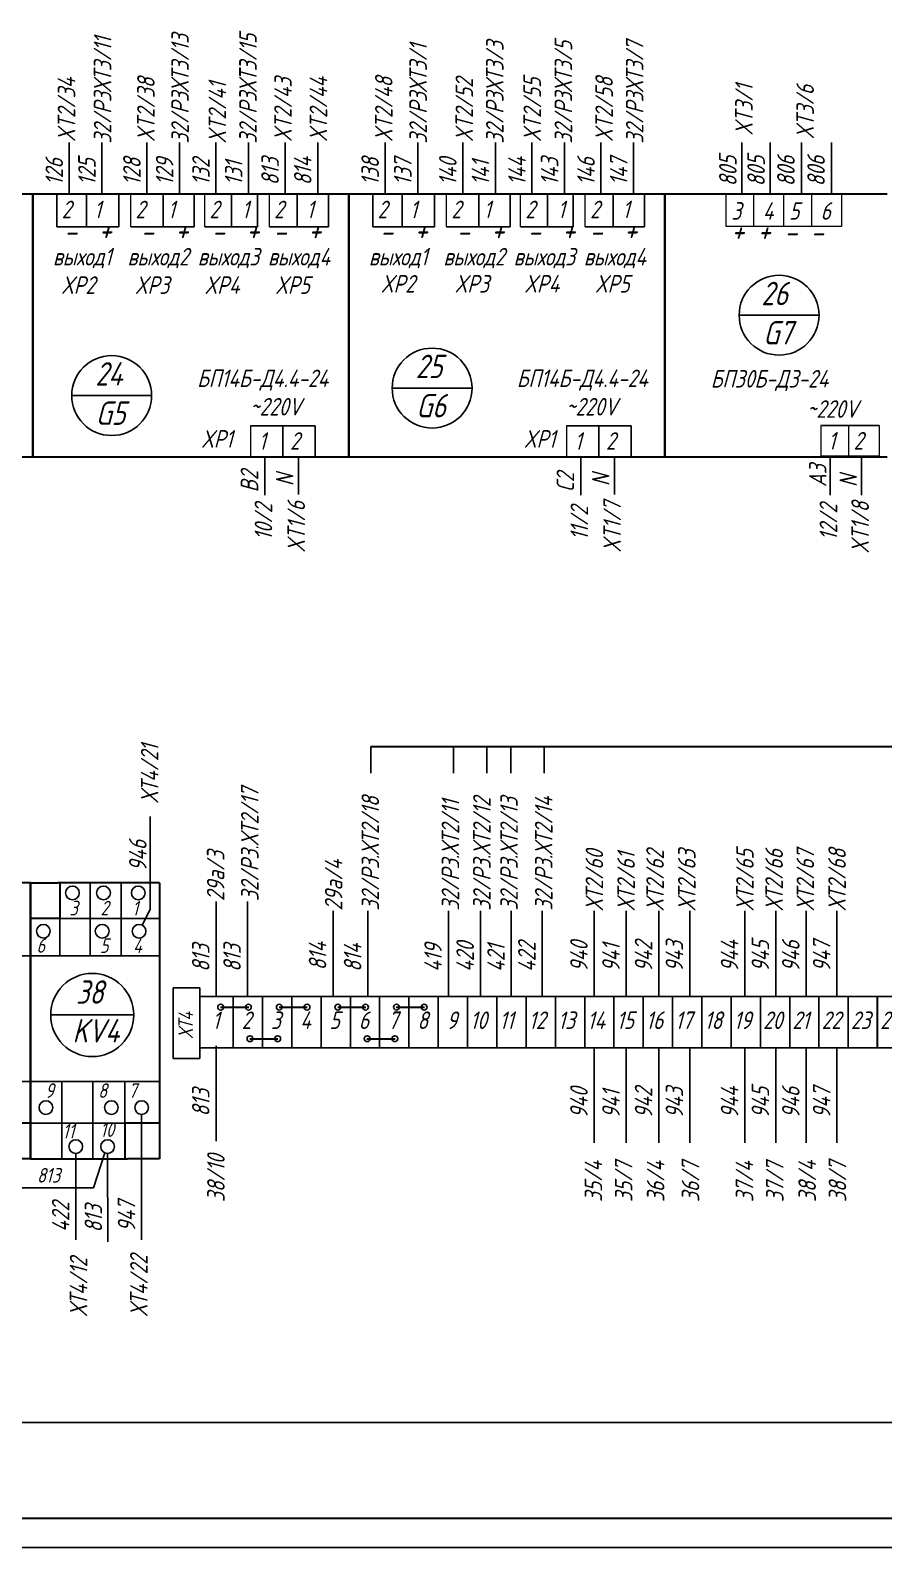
# Model space of a CAD drawing. Header units: millimetres. Extents: x 1012 to 5632, y 4 to 1530.
# Drawn here: x 2623.1 to 2768.9, y 4.5 to 263.7 of the extents above; entities that cross this region are included whole.
import ezdxf

# ---------------------------------------------------------------- set-up
doc = ezdxf.new("R2010")
doc.units = ezdxf.units.MM
doc.layers.add('АСУТП', color=7, linetype='Continuous')
doc.styles.add('GOST тип А', font='GOST_A.TTF', dxfattribs={"oblique": 15})
doc.styles.get("Standard").update_dxf_attribs({"font": 'GOST_A.TTF', "width": 0.8, "oblique": 15, "height": 3})

msp = doc.modelspace()

# ---------------------------------------------------------------- linework, layer by layer
at = {"color": 7}
for p, q in [((2629.7291, 235.9136), (2629.7291, 244.4879)), ((2635.3153, 235.9136), (2635.3153, 244.4879)), ((2643.0038, 235.9136), (2643.0038, 244.4879)), ((2648.5899, 235.9136), (2648.5899, 244.4879)), ((2654.8137, 235.9136), (2654.8137, 244.4879)), ((2660.3998, 235.9136), (2660.3998, 244.4879)), ((2666.6235, 235.9136), (2666.6235, 244.4879)), ((2672.2097, 235.9136), (2672.2097, 244.4879)), ((2683.7291, 235.9136), (2683.7291, 244.4879)), ((2689.3153, 235.9136), (2689.3153, 244.4879)), ((2697.0038, 235.9136), (2697.0038, 244.4879)), ((2702.5899, 235.9136), (2702.5899, 244.4879)), ((2708.8137, 235.9136), (2708.8137, 244.4879)), ((2714.3998, 235.9136), (2714.3998, 244.4879)), ((2720.6235, 235.9136), (2720.6235, 244.4879)), ((2726.2097, 235.9136), (2726.2097, 244.4879)), ((2744.7112, 235.9136), (2744.7112, 244.4879)), ((2749.5336, 235.9136), (2749.5336, 244.4879)), ((2754.9017, 235.9136), (2754.9017, 244.4879)), ((2760.0566, 235.9136), (2760.0566, 244.4879)), ((2623.5293, 235.7111), (2569.5293, 235.7111)), ((2677.5293, 235.7111), (2623.5293, 235.7111)), ((2623.5293, 223.3218), (2623.5293, 235.7111)), ((2632.6691, 235.7111), (2632.6691, 230.092)), ((2638.1946, 235.7111), (2638.1946, 230.092)), ((2645.769, 235.7111), (2645.769, 230.092)), ((2651.1049, 235.7111), (2651.1049, 230.092)), ((2657.4638, 235.7111), (2657.4638, 230.092)), ((2661.8901, 235.7111), (2661.8901, 230.092)), ((2668.7145, 235.7111), (2668.7145, 230.092)), ((2674.0503, 235.7111), (2674.0503, 230.092)), ((2731.5293, 235.7111), (2677.5293, 235.7111)), ((2686.6691, 235.7111), (2686.6691, 230.092)), ((2692.1946, 235.7111), (2692.1946, 230.092)), ((2699.769, 235.7111), (2699.769, 230.092)), ((2705.1049, 235.7111), (2705.1049, 230.092)), ((2711.4638, 235.7111), (2711.4638, 230.092)), ((2715.8901, 235.7111), (2715.8901, 230.092)), ((2722.7145, 235.7111), (2722.7145, 230.092)), ((2728.0503, 235.7111), (2728.0503, 230.092)), ((2741.961, 235.7111), (2761.7204, 235.7111)), ((2741.961, 235.7111), (2761.7204, 235.7111)), ((2741.961, 235.7111), (2761.7204, 235.7111)), ((2741.961, 235.7111), (2761.7204, 235.7111)), ((2632.6691, 230.092), (2627.6283, 230.092)), ((2638.1946, 230.092), (2632.6691, 230.092)), ((2645.769, 230.092), (2640.2435, 230.092)), ((2651.1049, 230.092), (2645.769, 230.092)), ((2658.4142, 230.092), (2652.8886, 230.092)), ((2661.8901, 230.092), (2658.4142, 230.092)), ((2668.7145, 230.092), (2663.939, 230.092)), ((2674.0503, 230.092), (2668.7145, 230.092)), ((2686.6691, 230.092), (2681.6283, 230.092)), ((2692.1946, 230.092), (2686.6691, 230.092)), ((2699.769, 230.092), (2694.2435, 230.092)), ((2705.1049, 230.092), (2699.769, 230.092)), ((2712.4142, 230.092), (2706.8886, 230.092)), ((2715.8901, 230.092), (2712.4142, 230.092)), ((2722.7145, 230.092), (2717.939, 230.092)), ((2728.0503, 230.092), (2722.7145, 230.092)), ((2666.2506, 196.091), (2660.7251, 196.091)), ((2671.7761, 196.091), (2666.2506, 196.091)), ((2666.2506, 190.8551), (2666.2506, 196.091)), ((2671.7761, 196.091), (2671.7761, 190.8551)), ((2671.7761, 190.8551), (2671.7761, 196.091)), ((2720.2506, 196.091), (2714.7251, 196.091)), ((2725.7761, 196.091), (2720.2506, 196.091)), ((2720.2506, 190.8551), (2720.2506, 196.091)), ((2725.7761, 196.091), (2725.7761, 190.8551)), ((2725.7761, 190.8551), (2725.7761, 196.091)), ((2758.2172, 196.1312), (2768.1653, 196.1312)), ((2760.5392, 196.1312), (2768.1653, 196.1312)), ((2760.5392, 196.1312), (2768.1653, 196.1312)), ((2760.5392, 196.1312), (2768.1653, 196.1312)), ((2663.1785, 184.2371), (2663.1785, 190.7686)), ((2668.9337, 184.3976), (2668.9337, 190.929)), ((2717.1785, 184.2371), (2717.1785, 190.7686)), ((2722.9337, 184.3976), (2722.9337, 190.929)), ((2731.5293, 190.7347), (2769.5573, 190.7347)), ((2759.7805, 184.2371), (2759.7805, 190.7686)), ((2765.1771, 184.2371), (2765.1771, 190.7686)), ((2681.2899, 136.7898), (2681.2899, 141.3501)), ((2695.4051, 136.7898), (2695.4051, 141.3501)), ((2701.0903, 136.7898), (2701.0903, 141.3501)), ((2705.2073, 136.7898), (2705.2073, 141.3501)), ((2710.8925, 136.7898), (2710.8925, 141.3501)), ((2643.5616, 113.4648), (2643.5616, 129.3603)), ((2628.1061, 118.0294), (2628.1061, 105.5443)), ((2633.2861, 118.0294), (2633.2861, 105.5443)), ((2638.5911, 118.0294), (2638.5911, 105.5443)), ((2654.8378, 98.6275), (2654.8378, 114.8767)), ((2660.1905, 98.6275), (2660.1905, 114.8767)), ((2628.1061, 111.9605), (2623.0886, 111.9605)), ((2628.1061, 111.9605), (2645.1831, 111.9605)), ((2642.2045, 110.8147), (2643.5616, 113.4648)), ((2674.8384, 98.6275), (2674.8384, 113.2543)), ((2680.7942, 98.6275), (2680.7942, 113.2543)), ((2694.5476, 98.6275), (2694.5476, 113.2543)), ((2700.03, 98.6275), (2700.03, 113.2543)), ((2705.3016, 98.6275), (2705.3016, 113.2543)), ((2710.5732, 98.6275), (2710.5732, 113.2543)), ((2719.4768, 98.6275), (2719.4768, 113.2543)), ((2724.9592, 98.6275), (2724.9592, 113.2543)), ((2730.5229, 98.6275), (2730.5229, 113.2543)), ((2735.7944, 98.6275), (2735.7944, 113.2543)), ((2745.2234, 98.6275), (2745.2234, 113.2543)), ((2750.4949, 98.6275), (2750.4949, 113.2543)), ((2755.6926, 98.6275), (2755.6926, 113.2543)), ((2760.9641, 98.6275), (2760.9641, 113.2543)), ((2600.9861, 105.5443), (2623.0886, 105.5443)), ((2623.0886, 105.5443), (2645.1911, 105.5443)), ((2647.5279, 100.1167), (2647.5279, 88.0213)), ((2652.0437, 100.1167), (2647.5279, 100.1167)), ((2652.0437, 88.0213), (2652.0437, 100.1167)), ((2652.0437, 98.6275), (2652.0437, 89.8775)), ((2652.0438, 98.6275), (2652.0438, 89.8775)), ((2652.0438, 98.6275), (2862.9599, 98.6275)), ((2657.7602, 98.6275), (2657.7602, 89.8775)), ((2662.7669, 98.6275), (2662.7669, 89.8775)), ((2667.7735, 98.6275), (2667.7735, 89.8775)), ((2672.7802, 98.6275), (2672.7802, 89.8775)), ((2677.7868, 98.6275), (2677.7868, 89.8775)), ((2682.7934, 98.6275), (2682.7934, 89.8775)), ((2687.8001, 98.6275), (2687.8001, 89.8775)), ((2692.8067, 98.6275), (2692.8067, 89.8775)), ((2697.8134, 98.6275), (2697.8134, 89.8775)), ((2702.82, 98.6275), (2702.82, 89.8775)), ((2707.8267, 98.6275), (2707.8267, 89.8775)), ((2712.8333, 98.6275), (2712.8333, 89.8775)), ((2717.8399, 98.6275), (2717.8399, 89.8775)), ((2722.8466, 98.6275), (2722.8466, 89.8775)), ((2727.8532, 98.6275), (2727.8532, 89.8775)), ((2732.8599, 98.6275), (2732.8599, 89.8775)), ((2737.8665, 98.6275), (2737.8665, 89.8775)), ((2742.8731, 98.6275), (2742.8731, 89.8775)), ((2747.8798, 98.6275), (2747.8798, 89.8775)), ((2752.8864, 98.6275), (2752.8864, 89.8775)), ((2757.8931, 98.6275), (2757.8931, 89.8775)), ((2762.8997, 98.6275), (2762.8997, 89.8775)), ((2767.8337, 98.6275), (2767.8337, 89.8775)), ((2767.9063, 98.6275), (2767.9063, 89.8775)), ((2862.9599, 89.8775), (2652.0438, 89.8775)), ((2654.8378, 73.9259), (2654.8378, 90.1752)), ((2719.4768, 73.6248), (2719.4768, 89.874)), ((2724.9592, 73.6248), (2724.9592, 89.874)), ((2730.5229, 73.6248), (2730.5229, 89.874)), ((2735.7944, 73.6248), (2735.7944, 89.874)), ((2745.2234, 73.6248), (2745.2234, 89.874)), ((2750.4949, 73.6248), (2750.4949, 89.874)), ((2755.6926, 73.6248), (2755.6926, 89.874)), ((2760.9642, 73.6248), (2760.9642, 89.874)), ((2647.5279, 88.0213), (2652.0437, 88.0213)), ((2600.9861, 84.1282), (2623.0886, 84.1282)), ((2623.0886, 84.1282), (2645.1911, 84.1282)), ((2628.4781, 70.8932), (2628.4781, 84.1282)), ((2633.7831, 70.8932), (2633.7831, 84.1282)), ((2639.2131, 84.1282), (2639.2131, 70.8932)), ((2642.1132, 78.4793), (2642.1132, 57.0427)), ((2639.7131, 76.9621), (2623.0886, 76.9621)), ((2639.7131, 76.9621), (2639.2131, 76.9621)), ((2630.8459, 71.82), (2630.8459, 57.0427)), ((2633.8741, 65.9464), (2635.8028, 71.9163)), ((2636.2866, 71.8132), (2636.3321, 56.7252)), ((2616.7191, 65.9464), (2633.8741, 65.9464)), ((2371.0535, 4.4803), (3212.0535, 4.4803))]:
    msp.add_line(p, q, dxfattribs=at)
at = {"color": 7, "lineweight": 30}
for p, q in [((2569.5293, 235.7111), (2623.5293, 235.7111)), ((2623.5293, 190.7347), (2623.5293, 235.7111)), ((2623.5293, 190.7347), (2623.5293, 235.7111)), ((2623.5293, 235.7111), (2677.5293, 235.7111)), ((2623.5293, 235.7111), (2623.5293, 190.7347)), ((2623.5293, 190.7347), (2623.5293, 235.7111)), ((2623.5293, 190.7347), (2623.5293, 235.7111)), ((2623.5293, 235.7111), (2623.5293, 190.7347)), ((2677.5293, 190.7347), (2677.5293, 235.7111)), ((2677.5293, 190.7347), (2677.5293, 235.7111)), ((2677.5293, 235.7111), (2731.5293, 235.7111)), ((2677.5293, 235.7111), (2677.5293, 190.7347)), ((2731.5293, 235.7111), (2731.5293, 190.7347)), ((2731.5293, 235.7111), (2769.5573, 235.7111)), ((2731.5293, 190.7347), (2731.5293, 235.7111)), ((2623.5293, 190.7347), (2569.5293, 190.7347)), ((2677.5293, 190.7347), (2623.5293, 190.7347)), ((2731.5293, 190.7347), (2677.5293, 190.7347)), ((2769.5573, 190.7347), (2731.5293, 190.7347)), ((2681.2899, 141.3501), (2863.4924, 141.3501)), ((2623.0886, 118.0294), (2605.6661, 118.0294)), ((2623.0886, 118.0294), (2623.0886, 70.8932)), ((2623.0886, 118.0294), (2627.7686, 118.0294)), ((2623.0886, 70.8932), (2623.0886, 118.0294)), ((2627.7686, 118.0294), (2627.7686, 118.0294)), ((2645.1911, 118.0294), (2627.7686, 118.0294)), ((2628.1061, 118.0294), (2628.1061, 111.9605)), ((2645.1911, 118.0294), (2645.1911, 70.8932)), ((2628.1061, 111.9605), (2623.0886, 111.9605)), ((2655.594, 96.7966, 124.479), (2660.4109, 96.7966, 124.479)), ((2665.6073, 96.7966, 124.479), (2670.4242, 96.7966, 124.479)), ((2675.6206, 96.7966, 124.479), (2680.4375, 96.7966, 124.479)), ((2685.6339, 96.7966, 124.479), (2690.4508, 96.7966, 124.479)), ((2660.6007, 91.4121, 124.479), (2665.4176, 91.4121, 124.479)), ((2680.6272, 91.4121, 124.479), (2685.4441, 91.4121, 124.479)), ((2623.0886, 76.9621), (2617.1106, 76.9621)), ((2645.1911, 76.9621), (2639.2131, 76.9621)), ((2639.2131, 76.9621), (2639.2131, 70.8932)), ((2623.0886, 70.8932), (2617.5967, 70.8932)), ((2623.0886, 70.8932), (2639.6992, 70.8932)), ((2645.1911, 70.8932), (2639.6992, 70.8932)), ((2639.6992, 70.8932), (2639.6992, 70.8932)), ((3207.0535, 9.4803), (2391.0535, 9.4803))]:
    msp.add_line(p, q, dxfattribs=at)
at = {"color": 7, "linetype": 'Continuous', "lineweight": 0}
for p, q in [((2623.5293, 235.7111), (2673.7793, 235.7111)), ((2627.6283, 235.7111), (2627.6283, 230.092)), ((2627.6283, 230.092), (2627.6283, 235.7111)), ((2632.6691, 230.092), (2632.6691, 235.7111)), ((2632.6691, 235.7111), (2638.1946, 235.7111)), ((2640.2435, 230.092), (2640.2435, 235.7111)), ((2640.2435, 235.7111), (2645.769, 235.7111)), ((2645.769, 230.092), (2645.769, 235.7111)), ((2645.769, 235.7111), (2651.1049, 235.7111)), ((2652.8886, 230.092), (2652.8886, 235.7111)), ((2652.8886, 235.7111), (2658.4142, 235.7111)), ((2658.4142, 235.7111), (2661.8901, 235.7111)), ((2663.189, 235.7111), (2668.7145, 235.7111)), ((2663.939, 230.092), (2663.939, 235.7111)), ((2668.7145, 230.092), (2668.7145, 235.7111)), ((2668.7145, 235.7111), (2674.0503, 235.7111)), ((2677.5293, 235.7111), (2727.7793, 235.7111)), ((2681.6283, 235.7111), (2681.6283, 230.092)), ((2681.6283, 230.092), (2681.6283, 235.7111)), ((2686.6691, 230.092), (2686.6691, 235.7111)), ((2686.6691, 235.7111), (2692.1946, 235.7111)), ((2694.2435, 230.092), (2694.2435, 235.7111)), ((2694.2435, 235.7111), (2699.769, 235.7111)), ((2699.769, 230.092), (2699.769, 235.7111)), ((2699.769, 235.7111), (2705.1049, 235.7111)), ((2706.8886, 230.092), (2706.8886, 235.7111)), ((2706.8886, 235.7111), (2712.4142, 235.7111)), ((2712.4142, 235.7111), (2715.8901, 235.7111)), ((2717.189, 235.7111), (2722.7145, 235.7111)), ((2717.939, 230.092), (2717.939, 235.7111)), ((2722.7145, 230.092), (2722.7145, 235.7111)), ((2722.7145, 235.7111), (2728.0503, 235.7111)), ((2741.961, 235.7111), (2741.961, 230.1492)), ((2746.719, 235.7111), (2746.719, 230.1492)), ((2751.8407, 235.7111), (2751.8407, 230.1492)), ((2756.5987, 235.7111), (2756.5987, 230.1492)), ((2761.7204, 235.7111), (2761.7204, 230.1492)), ((2751.8407, 230.1492), (2742.021, 230.1492)), ((2761.7204, 230.1492), (2751.9007, 230.1492)), ((2623.5553, 196.1312), (2623.5553, 190.8952)), ((2660.7251, 196.091), (2660.7251, 190.8551)), ((2666.2506, 196.091), (2666.2506, 190.8551)), ((2714.7251, 196.091), (2714.7251, 190.8551)), ((2720.2506, 196.091), (2720.2506, 190.8551)), ((2758.2172, 196.1312), (2758.2172, 190.8952)), ((2762.9628, 196.1312), (2762.9628, 190.8952)), ((2768.1653, 196.1312), (2768.1653, 190.8952)), ((2660.7251, 190.8551), (2666.2506, 190.8551)), ((2666.2506, 190.8551), (2671.7761, 190.8551)), ((2714.7251, 190.8551), (2720.2506, 190.8551)), ((2720.2506, 190.8551), (2725.7761, 190.8551)), ((2768.1653, 190.8952), (2758.2172, 190.8952))]:
    msp.add_line(p, q, dxfattribs=at)
at = {"color": 7, "linetype": 'Continuous'}
for p, q in [((2744.2476, 214.9995, -124.479), (2757.8976, 214.9995, -124.479)), ((2684.9362, 202.5414), (2698.5862, 202.5414)), ((2630.1566, 201.2684), (2643.8066, 201.2684)), ((2626.5653, 95.4643), (2640.7613, 95.4643))]:
    msp.add_line(p, q, dxfattribs=at)
for centre, radius in [((2751.0726, 214.9995, -124.479), 6.825), ((2636.9816, 201.2684), 6.825), ((2691.7612, 202.5414), 6.825), ((2633.6633, 95.4643), 7.098)]:
    msp.add_circle(centre, radius, dxfattribs=at)
at = {"color": 7}
for centre, radius in [((2630.2861, 116.3144), 1.17), ((2635.5911, 116.3144), 1.17), ((2641.5211, 116.3144), 1.17), ((2625.3113, 109.7732), 1.17), ((2635.3663, 109.7732), 1.17), ((2641.6713, 109.7732), 1.17), ((2655.6218, 96.7966, 124.479), 0.497), ((2660.3648, 96.7966, 124.479), 0.497), ((2665.6351, 96.7966, 124.479), 0.497), ((2670.378, 96.7966, 124.479), 0.497), ((2675.6484, 96.7966, 124.479), 0.497), ((2680.3913, 96.7966, 124.479), 0.497), ((2685.6617, 96.7966, 124.479), 0.497), ((2690.4046, 96.7966, 124.479), 0.497), ((2660.6285, 91.4121, 124.479), 0.497), ((2665.3714, 91.4121, 124.479), 0.497), ((2680.655, 91.4121, 124.479), 0.497), ((2685.398, 91.4121, 124.479), 0.497), ((2625.7532, 79.6493), 1.17), ((2636.9332, 79.6493), 1.17), ((2642.1132, 79.6493), 1.17), ((2630.8531, 72.9832), 1.17), ((2636.2831, 72.9832), 1.17)]:
    msp.add_circle(centre, radius, dxfattribs=at)
at = {"layer": 'АСУТП', "color": 7}
msp.add_line((3002.0831, 25.8547, -248.958), (2398.8961, 25.8547, -248.958), dxfattribs=at)

# ---------------------------------------------------------------- texts
at = {"color": 7, "oblique": 15}
for s, height, p in [('32/Р3ХТ3/11', 3, (2636.9375, 244.2996, -248.958)), ('32/Р3ХТ3/13', 3, (2650.1813, 244.2996, -248.958)), ('32/Р3ХТ3/15', 3, (2661.7911, 244.2996, -248.958)), ('32/Р3ХТ3/1', 3, (2690.8747, 244.2996, -248.958)), ('32/Р3ХТ3/3', 3, (2703.9794, 244.2996, -248.958)), ('32/Р3ХТ3/5', 3, (2715.7046, 244.2996, -248.958)), ('32/Р3ХТ3/7', 3, (2727.8897, 244.2996, -248.958)), ('XT2/34', 3, (2630.768, 244.5862, -124.479)), ('XT2/38', 3, (2644.3469, 244.5862, -124.479)), ('XT2/41', 3, (2656.5515, 244.2996, -248.958)), ('XT2/43', 3, (2667.7762, 244.5862, -124.479)), ('XT2/44', 3, (2673.8321, 244.5862, -124.479)), ('XT2/48', 3, (2685.0042, 244.5862, -124.479)), ('XT2/52', 3, (2698.7655, 244.5862, -124.479)), ('XT2/55', 3, (2710.381, 244.5862, -124.479)), ('XT2/58', 3, (2722.6644, 244.5862, -124.479)), ('XT3/1', 3, (2746.5671, 245.6745, -124.479)), ('XT3/6', 3, (2757.0243, 245.0574, -124.479)), ('126', 3, (2628.6751, 237.1842, -124.479)), ('125', 3, (2634.2613, 237.1842, -124.479)), ('128', 3, (2641.9498, 237.1842, -124.479)), ('129', 3, (2647.5359, 237.1842, -124.479)), ('132', 3, (2653.7596, 237.1842, -124.479)), ('131', 3, (2659.3458, 237.1842, -124.479)), ('813', 3, (2665.5695, 237.1842, -124.479)), ('814', 3, (2671.1557, 237.1842, -124.479)), ('138', 3, (2682.6751, 237.1842, -124.479)), ('137', 3, (2688.2613, 237.1842, -124.479)), ('140', 3, (2695.9498, 237.1842, -124.479)), ('141', 3, (2701.5359, 237.1842, -124.479)), ('144', 3, (2707.7596, 237.1842, -124.479)), ('143', 3, (2713.3458, 237.1842, -124.479)), ('146', 3, (2719.5695, 237.1842, -124.479)), ('147', 3, (2725.1557, 237.1842, -124.479)), ('805', 3, (2743.8154, 237.0022, -124.479)), ('805', 3, (2748.6378, 237.0022, -124.479)), ('806', 3, (2753.7406, 237.0022, -124.479)), ('806', 3, (2758.8955, 237.0022, -124.479)), ('А3', 3, (2759.1733, 185.64, -124.479)), ('B2', 3, (2662.0433, 184.744, -124.479)), ('N', 3, (2668.0738, 185.8005, -124.479)), ('C2', 3, (2716.0433, 184.744, -124.479)), ('N', 3, (2722.0738, 185.8005, -124.479)), ('N', 3, (2764.3976, 185.64, -124.479)), ('10/2', 3, (2664.4324, 176.5606, -124.479)), ('XT1/6', 3, (2670.0407, 174.4415, -124.479)), ('11/2', 3, (2718.4324, 176.5606, -124.479)), ('XT1/7', 3, (2724.0407, 174.4415, -124.479)), ('12/2', 3, (2761.0059, 176.5204, -124.479)), ('XT1/8', 3, (2766.4364, 174.281, -124.479)), ('ХТ4/21', 3, (2644.9852, 131.678, -124.479)), ('32/Р3.ХТ2/17', 3, (2662.101, 114.9146, -124.479)), ('32/Р3.ХТ2/18', 3, (2682.7047, 113.2921, -124.479)), ('32/Р3.ХТ2/11', 3, (2696.3958, 113.2921, -124.479)), ('32/Р3.ХТ2/12', 3, (2701.7737, 113.2921, -124.479)), ('32/Р3.ХТ2/13', 3, (2706.4098, 113.2921, -124.479)), ('32/Р3.ХТ2/14', 3, (2712.3441, 113.2921, -124.479)), ('946', 3, (2642.9544, 120.0062, -124.479)), ('29а/3', 3, (2656.2617, 114.9146, -124.479)), ('29а/4', 3, (2676.4235, 113.2921, -124.479)), ('ХТ2/60', 3, (2720.9996, 113.2921, -124.479)), ('ХТ2/61', 3, (2726.4209, 113.2921, -124.479)), ('ХТ2/62', 3, (2731.3727, 113.2921, -124.479)), ('ХТ2/63', 3, (2736.794, 113.2921, -124.479)), ('ХТ2/65', 3, (2746.7359, 113.2921, -124.479)), ('ХТ2/66', 3, (2751.7261, 113.2921, -124.479)), ('ХТ2/67', 3, (2757.0608, 113.2921, -124.479)), ('ХТ2/68', 3, (2762.4821, 113.2921, -124.479)), ('813', 3, (2653.7178, 102.8258, -124.479)), ('813', 3, (2659.0705, 102.8258, -124.479)), ('814', 3, (2673.6831, 103.0871, -124.479)), ('814', 3, (2679.6742, 102.8258, -124.479)), ('419', 3, (2693.4275, 102.8258, -124.479)), ('420', 3, (2698.91, 102.8258, -124.479)), ('421', 3, (2704.1816, 102.8258, -124.479)), ('422', 3, (2709.4531, 102.8258, -124.479)), ('940', 3, (2718.3568, 102.8258, -124.479)), ('941', 3, (2723.8392, 102.8258, -124.479)), ('942', 3, (2729.4028, 102.8258, -124.479)), ('943', 3, (2734.6744, 102.8258, -124.479)), ('944', 3, (2744.1033, 102.8258, -124.479)), ('945', 3, (2749.3749, 102.8258, -124.479)), ('946', 3, (2754.5725, 102.8258, -124.479)), ('947', 3, (2759.8441, 102.8258, -124.479)), ('ХТ4', 2.5, (2650.8928, 91.4741)), ('813', 3, (2653.7178, 78.1242, -124.479)), ('940', 3, (2718.3568, 77.8231, -124.479)), ('941', 3, (2723.8392, 77.8231, -124.479)), ('942', 3, (2729.4028, 77.8231, -124.479)), ('943', 3, (2734.6744, 77.8231, -124.479)), ('944', 3, (2744.1033, 77.8231, -124.479)), ('945', 3, (2749.3749, 77.8231, -124.479)), ('946', 3, (2754.5725, 77.8231, -124.479)), ('947', 3, (2759.8441, 77.8231, -124.479)), ('38/10', 3, (2656.3119, 63.504, -124.479)), ('35/4', 3, (2720.8265, 63.504, -124.479)), ('35/7', 3, (2726.0065, 63.504, -124.479)), ('36/4', 3, (2731.4746, 63.504, -124.479)), ('36/7', 3, (2737.4308, 63.504, -124.479)), ('37/4', 3, (2746.659, 63.504, -124.479)), ('37/7', 3, (2751.839, 63.504, -124.479)), ('38/4', 3, (2757.3731, 63.504, -124.479)), ('38/7', 3, (2762.5531, 63.504, -124.479)), ('422', 3, (2629.7649, 58.4147, -124.479)), ('813', 3, (2635.3681, 58.3037, -124.479)), ('947', 3, (2641.0322, 58.4147, -124.479)), ('ХТ4/12', 3, (2632.8312, 44.0092, -124.479)), ('ХТ4/22', 3, (2643.1381, 44.0092, -124.479))]:
    msp.add_text(s, height=height, rotation=90, dxfattribs=at).set_placement(p)
at = {"color": 7, "linetype": 'Continuous', "lineweight": 0, "style": 'GOST тип А', "oblique": 15}
for s, height, p in [('2', 3, (2628.4446, 231.5555)), ('1', 3, (2633.9701, 231.5555)), ('2', 3, (2641.0597, 231.5555)), ('1', 3, (2646.5852, 231.5555)), ('2', 3, (2653.7049, 231.5555)), ('1', 3, (2659.2304, 231.5555)), ('2', 3, (2664.7552, 231.5555)), ('1', 3, (2670.2807, 231.5555)), ('2', 3, (2682.4446, 231.5555)), ('1', 3, (2687.9701, 231.5555)), ('2', 3, (2695.0597, 231.5555)), ('1', 3, (2700.5852, 231.5555)), ('2', 3, (2707.7049, 231.5555)), ('1', 3, (2713.2304, 231.5555)), ('2', 3, (2718.7552, 231.5555)), ('1', 3, (2724.2807, 231.5555)), ('3', 3, (2742.9073, 231.3041)), ('4', 3, (2748.2813, 231.3041)), ('5', 3, (2752.787, 231.3041)), ('6', 3, (2758.161, 231.3041)), ('-', 4, (2628.7919, 227.3421)), ('+', 4, (2634.7463, 227.5585)), ('-', 4, (2641.8918, 227.3421)), ('+', 4, (2647.8462, 227.5585)), ('-', 4, (2654.0227, 227.3421)), ('+', 4, (2659.9771, 227.5585)), ('-', 4, (2664.5942, 227.3421)), ('+', 4, (2670.5486, 227.5585)), ('-', 4, (2682.7919, 227.3421)), ('+', 4, (2688.7463, 227.5585)), ('-', 4, (2695.8918, 227.3421)), ('+', 4, (2701.8462, 227.5585)), ('-', 4, (2708.0227, 227.3421)), ('+', 4, (2713.9771, 227.5585)), ('-', 4, (2718.5942, 227.3421)), ('+', 4, (2724.5486, 227.5585)), ('+', 4, (2742.8538, 227.443)), ('+', 4, (2747.3538, 227.443)), ('-', 4, (2751.8993, 227.2265)), ('-', 4, (2756.3993, 227.2265)), ('выход1', 3, (2626.9446, 223.4902)), ('выход2', 3, (2639.6946, 223.4902)), ('выход3', 3, (2651.6946, 223.4902)), ('выход4', 3, (2663.6946, 223.4902)), ('выход1', 3, (2680.9446, 223.4902)), ('выход2', 3, (2693.6946, 223.4902)), ('выход3', 3, (2705.6946, 223.4902)), ('выход4', 3, (2717.6946, 223.4902)), ('XP2', 3, (2628.3329, 218.6348)), ('XP3', 3, (2640.948, 218.6348)), ('XP4', 3, (2652.8524, 218.6348)), ('XP5', 3, (2664.9345, 218.6348)), ('XP2', 3, (2682.9886, 218.8578)), ('XP3', 3, (2695.6037, 218.8578)), ('XP4', 3, (2707.5082, 218.8578)), ('XP5', 3, (2719.5903, 218.8578)), ('БП14Б-Д4.4-24', 3, (2651.5931, 202.7162)), ('БП14Б-Д4.4-24', 3, (2706.23, 202.7162)), ('~220V', 3, (2660.6232, 197.8638)), ('~220V', 3, (2714.6232, 197.8638)), ('~220V', 3, (2755.7871, 197.4713)), ('XP1', 3, (2652.2738, 192.3671)), ('1', 3, (2662.1133, 192.0088)), ('2', 3, (2667.4656, 192.0088)), ('XP1', 3, (2707.4425, 192.3671)), ('1', 3, (2716.1133, 192.0088)), ('2', 3, (2721.4656, 192.0088)), ('1', 3, (2759.4636, 192.049)), ('2', 3, (2763.8067, 192.049))]:
    msp.add_text(s, height=height, dxfattribs=at).set_placement(p)
at = {"color": 7, "linetype": 'Continuous', "oblique": 15}
for s, height, p in [('26', 4, (2748.032, 216.7079, -124.479)), ('G7', 4, (2748.3442, 209.9967, -124.479)), ('25', 4, (2688.9682, 204.2499)), ('24', 4, (2634.1886, 202.9769)), ('G5', 4, (2634.2532, 196.2656)), ('G6', 4, (2689.0328, 197.5386)), ('3', 2.5, (2629.7707, 112.4752)), ('2', 2.5, (2635.0757, 112.4752)), ('1', 2.5, (2640.5057, 112.4752)), ('6', 2.5, (2624.1449, 106.1029)), ('5', 2.5, (2634.9758, 106.059)), ('4', 2.5, (2640.6558, 106.059)), ('38', 4, (2630.8854, 97.3823)), ('KV4', 4, (2630.2833, 90.7655)), ('9', 2.5, (2625.6128, 81.3013)), ('8', 2.5, (2634.6678, 81.3024)), ('7', 2.5, (2639.8478, 81.3024)), ('11', 2.5, (2628.5876, 74.3863)), ('10', 2.5, (2635.0176, 74.6352)), ('813', 2.5, (2624.2306, 66.8313))]:
    msp.add_text(s, height=height, dxfattribs=at).set_placement(p)
at = {"color": 7, "linetype": 'Continuous', "lineweight": 0, "oblique": 15}
msp.add_text('БП30Б-Д3-24', height=3, dxfattribs=at).set_placement((2739.3822, 202.6364))
at = {"color": 7, "oblique": 15}
for s, p in [('1', (2654.197, 93.0669)), ('2', (2659.2037, 93.0669)), ('3', (2664.2103, 93.0669)), ('4', (2669.2169, 93.0669)), ('5', (2674.2236, 93.0669)), ('6', (2679.2302, 93.0669)), ('7', (2684.2369, 93.0669)), ('8', (2689.2435, 93.0669)), ('9', (2694.2501, 93.0669)), ('10', (2698.2593, 93.0669)), ('11', (2703.2659, 93.0669)), ('12', (2708.2726, 93.0669)), ('13', (2713.2792, 93.0669)), ('14', (2718.2859, 93.0669)), ('15', (2723.2925, 93.0669)), ('16', (2728.2991, 93.0669)), ('17', (2733.3058, 93.0669)), ('18', (2738.3124, 93.0669)), ('19', (2743.3191, 93.0669)), ('20', (2748.3257, 93.0669)), ('21', (2753.3323, 93.0669)), ('22', (2758.339, 93.0669)), ('23', (2763.3456, 93.0669)), ('24', (2768.3523, 93.0669))]:
    msp.add_text(s, height=3, dxfattribs=at).set_placement(p)

doc.saveas('drawing.dxf')
